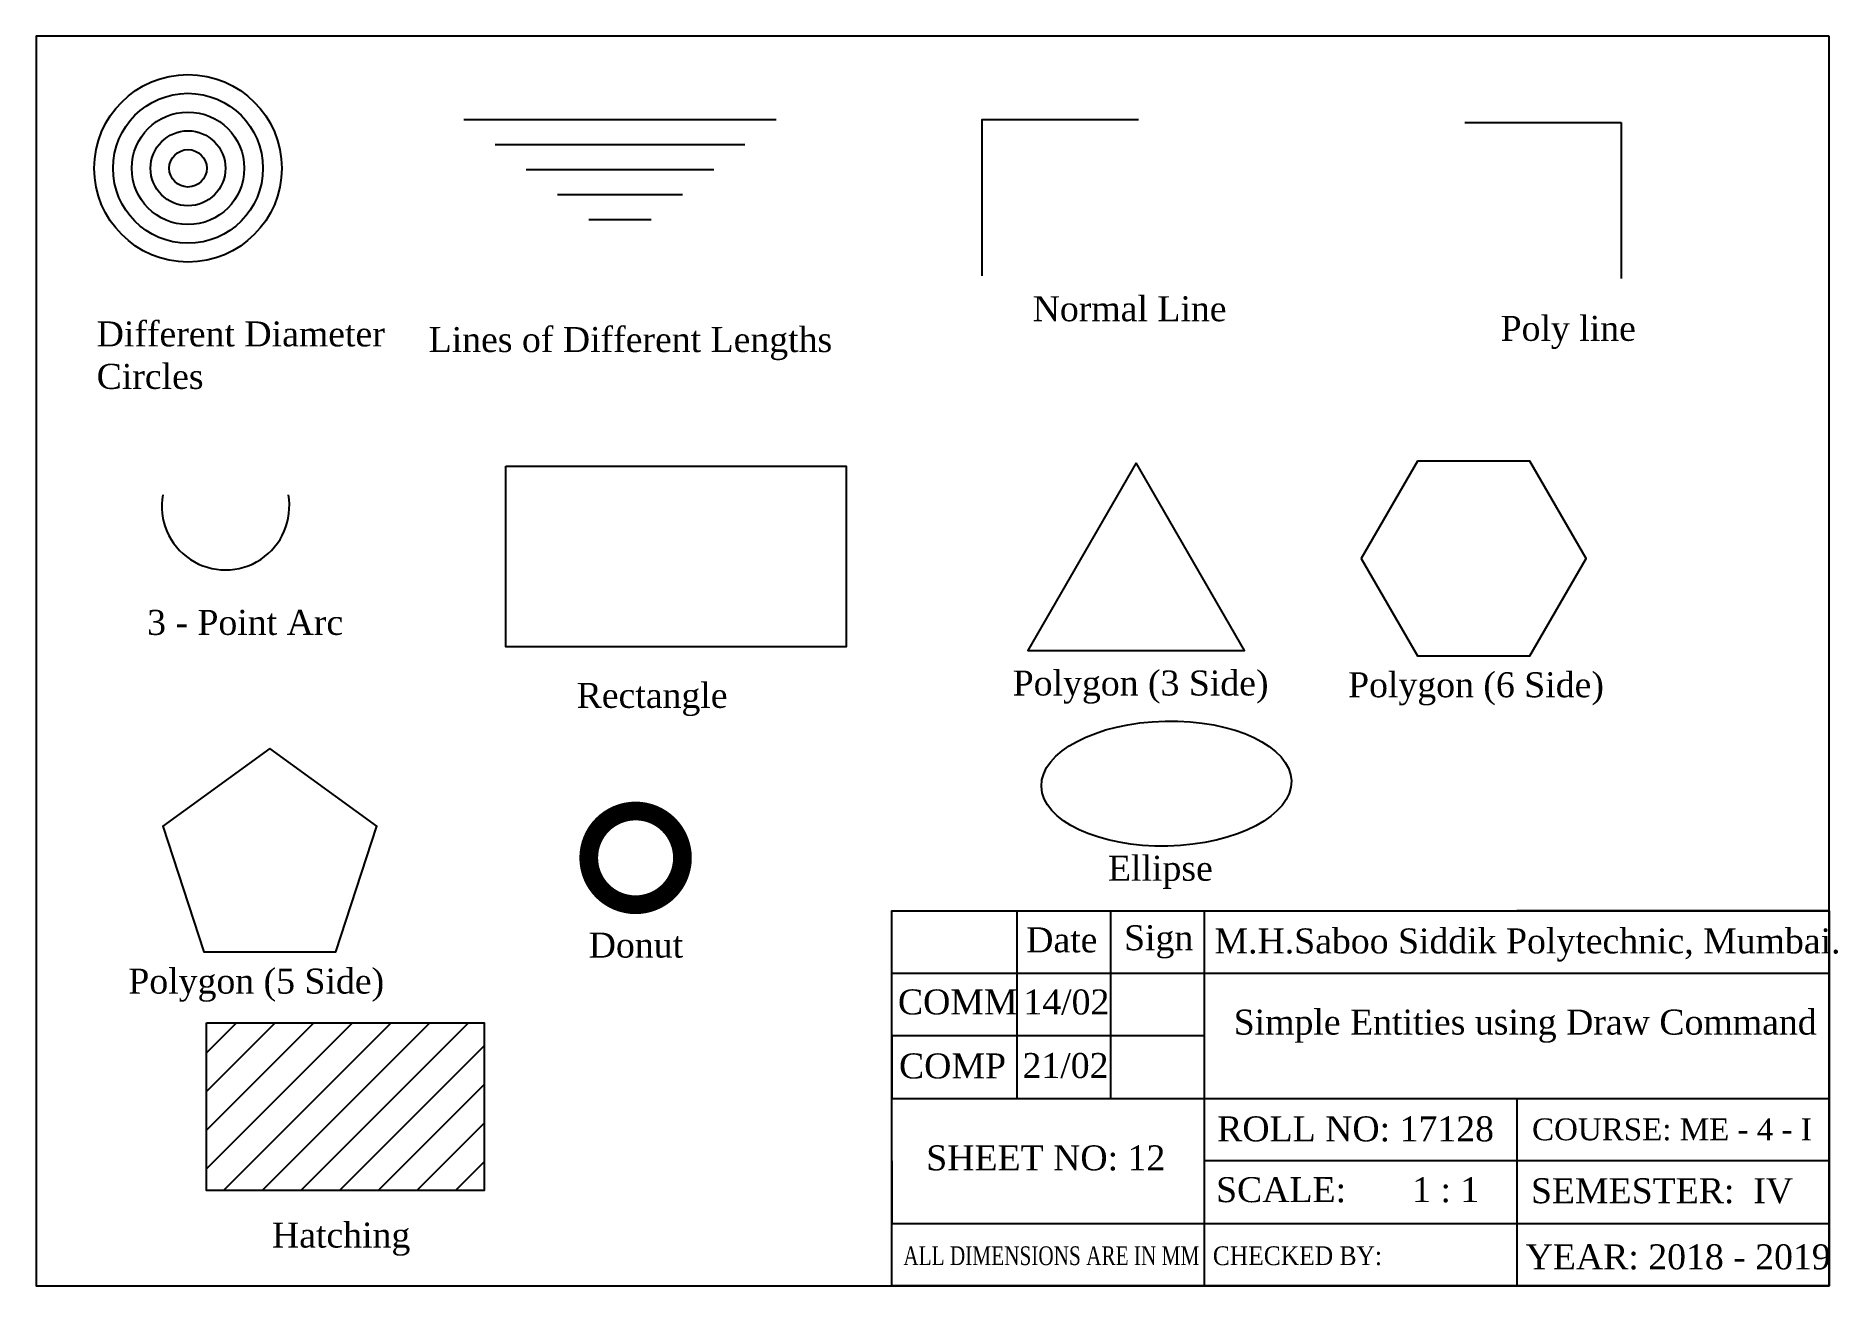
# Model space of a CAD drawing. Header units: inches. Extents: x -33 to 256, y -153 to 47.
import ezdxf

# ---------------------------------------------------------------- set-up
doc = ezdxf.new("R2010")
doc.units = ezdxf.units.IN
doc.header["$MEASUREMENT"] = 0
doc.styles.add('01', font='times.ttf', dxfattribs={"height": 4})
doc.styles.add('Saad Sheet', font='times.ttf')

msp = doc.modelspace()

# ---------------------------------------------------------------- hatches: boundary and pattern name
h = msp.add_hatch()
h.set_pattern_fill('ANSI31', color=256, scale=35)
h.set_pattern_definition([(45, (-23.424, 2.143), (-3.09359, 3.09359), [])])
h.paths.add_polyline_path([(38.93, -111.26), (-5.53, -111.26), (-5.53, -138.09), (38.93, -138.09)])

# ---------------------------------------------------------------- linework, layer by layer
for p, q in [((35.64, 33.25), (85.64, 33.25)), ((195.88, 32.8), (220.88, 32.8)), ((220.88, 32.8), (220.88, 7.8)), ((40.64, 29.25), (80.64, 29.25)), ((45.64, 25.25), (75.64, 25.25)), ((50.64, 21.25), (70.64, 21.25)), ((55.64, 17.25), (65.64, 17.25)), ((254.18, -93.38), (254.18, -153.38))]:
    msp.add_line(p, q)
for points in [[(254.18, 46.62), (-32.82, 46.62), (-32.82, -153.38), (254.18, -153.38)], [(42.37, -22.21), (96.83, -22.21), (96.83, -51.13), (42.37, -51.13)], [(143.26, -21.69), (125.94, -51.69), (160.58, -51.69)], [(188.29, -21.39), (179.29, -36.98), (188.29, -52.56), (206.29, -52.56), (215.29, -36.98), (206.29, -21.39)], [(4.61, -67.36), (-12.5, -79.8), (-5.97, -99.92), (15.19, -99.92), (21.73, -79.8)], [(-5.53, -111.26), (38.93, -111.26), (38.93, -138.09), (-5.53, -138.09)]]:
    msp.add_lwpolyline(points, close=True)
for points in [[(118.61, 8.25), (118.61, 33.25), (143.61, 33.25)], [(254.18, -113.38), (254.18, -103.38), (104.18, -103.38), (104.18, -93.38), (124.18, -93.38), (124.18, -123.38), (139.18, -123.38), (139.18, -93.38)], [(254.18, -153.38), (104.18, -153.38), (104.18, -93.38), (254.18, -93.38), (204.18, -93.38)], [(204.18, -123.38), (204.18, -153.38), (154.18, -153.38), (154.18, -93.38)], [(154.18, -113.38), (104.18, -113.38), (104.18, -123.38), (254.18, -123.38), (254.18, -133.38), (154.18, -133.38)], [(104.18, -133.38), (104.18, -143.38), (254.18, -143.38)]]:
    msp.add_lwpolyline(points)
at = {"const_width": 3}
msp.add_lwpolyline([(55.64, -84.88, 1), (70.64, -84.88, 1)], format="xyb", close=True, dxfattribs=at)
for radius in [15, 12, 9, 6, 3]:
    msp.add_circle((-8.5, 25.46), radius)
msp.add_arc((-2.49, -28.59), 10.22, 169.7573, 10.2427)
msp.add_ellipse((148.1, -73), major_axis=(20, 0.44), ratio=0.5)

# ---------------------------------------------------------------- texts
for s, height, style, p in [('Normal Line', 4, '01', (126.69, 0.99)), ('Different Diameter', 4, '01', (-23.12, -3.04)), ('Lines of Different Lengths', 4, '01', (30.02, -3.94)), ('Poly line', 4, '01', (201.59, -2.15)), ('Circles', 4, '01', (-23.12, -9.84)), ('3 - Point Arc', 4, '01', (-15.04, -49.2)), ('Polygon (3 Side)', 4, '01', (123.5, -58.9)), ('Rectangle', 4, '01', (53.71, -60.88)), ('Polygon (6 Side)', 4, '01', (177.18, -59.18)), ('Ellipse', 4, '01', (138.75, -88.54)), ('Donut', 4, '01', (55.64, -100.84)), ('Date', 4, 'Saad Sheet', (125.66, -100)), ('Sign', 4, 'Saad Sheet', (141.32, -99.66)), ('M.H.Saboo Siddik Polytechnic, Mumbai.', 4, 'Saad Sheet', (155.8, -100.17)), ('Polygon (5 Side)', 4, '01', (-18.05, -106.6)), ('COMM', 4, 'Saad Sheet', (105.13, -109.93)), ('14/02', 4, '01', (125.21, -109.94)), ('Simple Entities using Draw Command', 4, 'Saad Sheet', (158.87, -113.16)), ('COMP', 4, 'Saad Sheet', (105.3, -120.17)), ('21/02', 4, '01', (125.07, -120.11)), ('ROLL NO: 17128', 4, 'Saad Sheet', (156.22, -130.24)), ('COURSE: ME - 4 - I', 3.5, 'Saad Sheet', (206.62, -130.07)), ('   SHEET NO: 12', 4, 'Saad Sheet', (105.13, -134.88)), ('SCALE:       1 : 1', 4, 'Saad Sheet', (156.05, -139.97)), ('SEMESTER:  IV', 4, 'Saad Sheet', (206.45, -140.14)), ('Hatching', 4, '01', (4.94, -147.24)), ('YEAR: 2018 - 2019', 4, 'Saad Sheet', (205.59, -150.72))]:
    msp.add_text(s, height=height, dxfattribs=dict(style=style)).set_placement(p)
at = {"style": 'Saad Sheet'}
for s, width, p in [('ALL DIMENSIONS ARE IN MM ', 0.75, (105.99, -150.04)), ('CHECKED BY:', 0.9, (155.53, -150.04))]:
    msp.add_text(s, height=3, dxfattribs=dict(at, width=width)).set_placement(p)

doc.saveas('drawing.dxf')
